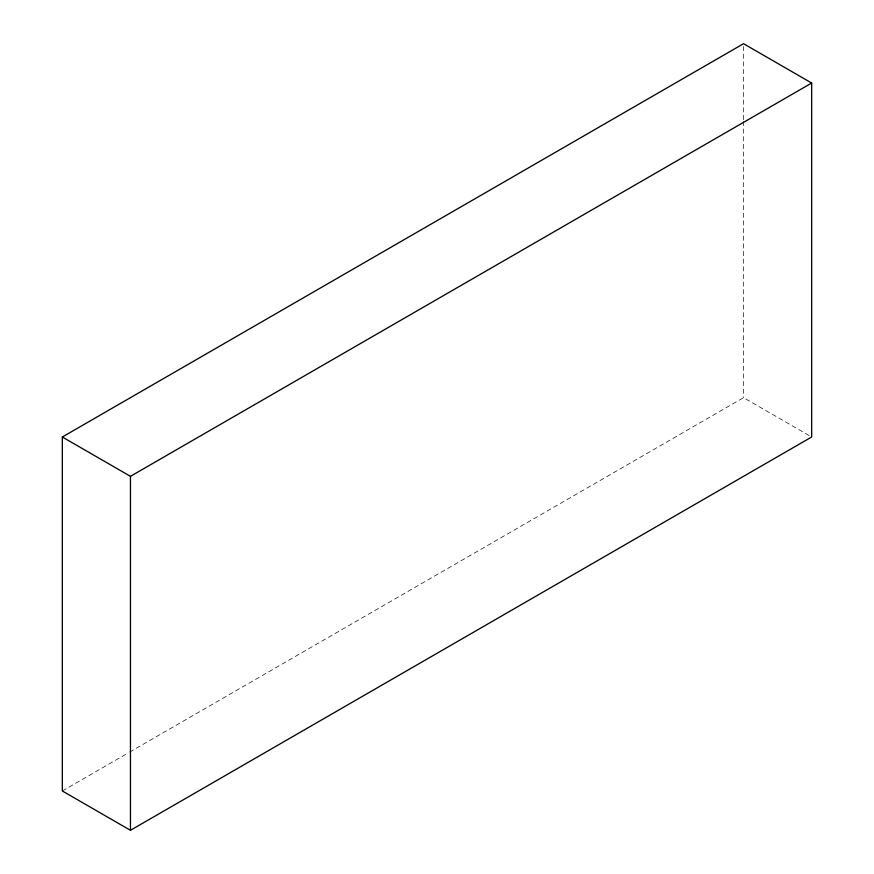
<?xml version="1.0" encoding="UTF-8"?>
<svg xmlns="http://www.w3.org/2000/svg" width="874" height="874" viewBox="0 0 874 874"><rect width="100%" height="100%" fill="white"/><g stroke="black" fill="none" stroke-linecap="round" stroke-linejoin="round"><path stroke-width="0.66" stroke-dasharray="4.37 3.28" d="M62.327 790.97L128.445 752.798M129.625 752.121L743.545 397.67L811.673 437M743.545 46.42L743.545 119.946M743.545 121.3L743.545 397.67"/><path stroke-width="1.31" d="M62.327 437L743.545 43.7L811.673 83.03L811.673 437L130.455 830.3L62.327 790.97L62.327 437L130.455 476.33L811.673 83.03M130.455 476.33L130.455 830.3"/></g></svg>
